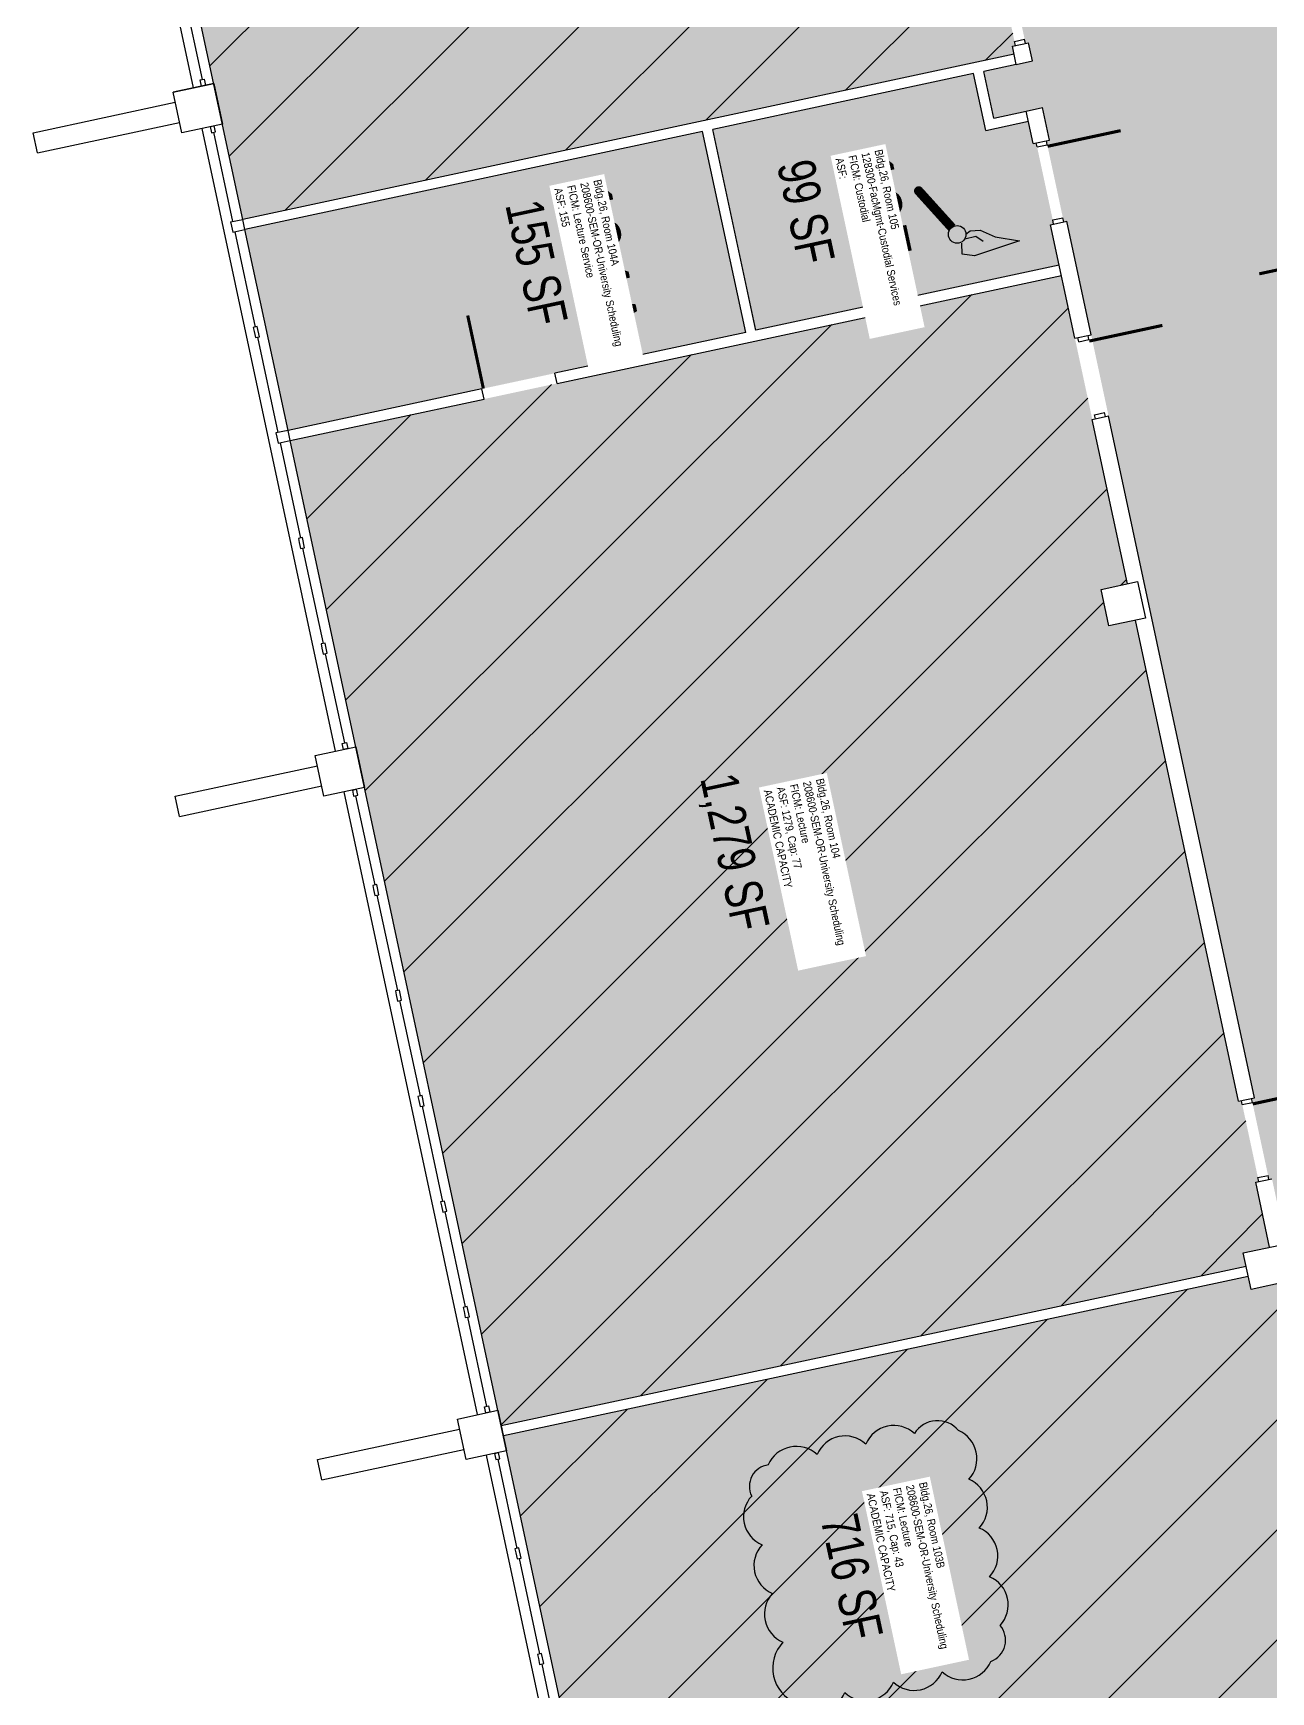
# Model space of a CAD drawing. Header units: inches. Extents: x 69208594 to 69211314, y 27667926 to 27670265.
# Drawn here: x 69208663 to 69209259, y 27668906 to 27669705 of the extents above; entities that cross this region are included whole.
import ezdxf
from ezdxf.enums import TextEntityAlignment as Align

# ---------------------------------------------------------------- set-up
doc = ezdxf.new("R2010")
doc.units = ezdxf.units.IN
doc.header["$LTSCALE"] = 10
doc.header["$MEASUREMENT"] = 0
doc.layers.get('0').update_dxf_attribs({"linetype": 'CONTINUOUS'})
for name, color, linetype in [('A-DOOR', 2, 'CONTINUOUS'), ('A-GLAZ', 1, 'CONTINUOUS'), ('A-IDEN-ICON', 4, 'CONTINUOUS'), ('A-IDEN-RNUM', 7, 'CONTINUOUS'), ('A-IDEN-SNUM', 4, 'CONTINUOUS'), ('A-IDEN-VNUM', 4, 'CONTINUOUS'), ('A-WALL', 5, 'CONTINUOUS'), ('AREA-TEXT', 3, 'CONTINUOUS'), ('Rooms-Category-Color', 7, 'CONTINUOUS'), ('Rooms-Division-Color', 7, 'CONTINUOUS'), ('Rooms-Information', 7, 'CONTINUOUS')]:
    doc.layers.add(name, color=color, linetype=linetype)
doc.layers.add('A-REV', color=1, linetype='CONTINUOUS', true_color=0xff0000)
doc.layers.add('Rooms-Capacity', color=4, linetype='CONTINUOUS', plot=False)
doc.styles.add('CP_AREA', font='arial.ttf', dxfattribs={"height": 15})
doc.styles.add('CP_ROOMSNUMBER', font='arial.ttf', dxfattribs={"height": 1})
doc.styles.add('CP_ROOMVNUMBER', font='arial.ttf', dxfattribs={"width": 0.85, "height": 0.075})
pattern_1 = [(45, (0, 0), (-26.516504294, 26.516504294), [])]

# ---------------------------------------------------------------- blocks, each defined once
blk = doc.blocks.new('CPCUST')
at = {"color": 0, "linetype": 'ByBlock'}
for p, q in [((0.0171, -0.0639), (0.02, -0.0466)), ((0.0262, -0.0408), (0.0446, -0.0406)), ((0.0297, -0.0341), (0.0376, -0.0302)), ((0.0376, -0.0302), (0.0533, -0.0324)), ((0.0446, -0.0406), (0.0543, -0.0505)), ((0.0533, -0.0324), (0.0745, -0.0479)), ((0.0745, -0.0479), (0.1117, -0.0625)), ((0.0358, -0.0705), (0.0171, -0.0639)), ((0.1117, -0.0625), (0.0358, -0.0705))]:
    blk.add_line(p, q, dxfattribs=at)
at = {"color": 0, "linetype": 'ByBlock', "const_width": 0.0075}
blk.add_lwpolyline([(-0.0332, 0.0481, 1), (-0.0268, 0.0519, 1)], format="xyb", close=True, dxfattribs=at)
at = {"color": 0, "linetype": 'ByBlock', "const_width": 0.015}
blk.add_lwpolyline([(-0.03, 0.05), (0.01, -0.0193)], dxfattribs=at)
at = {"color": 0, "linetype": 'ByBlock'}
blk.add_circle((0.0158, -0.0313), 0.0141, dxfattribs=at)

msp = doc.modelspace()

# ---------------------------------------------------------------- hatches: boundary and pattern name
at = {"layer": 'Rooms-Capacity'}
h = msp.add_hatch(dxfattribs=at)
h.set_pattern_fill('ANSI31', color=256, scale=300, style=0)
h.set_pattern_definition(pattern_1)
h.paths.add_polyline_path([(69209123.34, 27669741.67), (69209112.58, 27669739.37), (69209108.81, 27669756.97), (69209119.57, 27669759.27), (69209089.63, 27669899.1), (69209091.58, 27669899.52), (69209091.16, 27669901.47), (69209083.62, 27669936.68), (69209083.21, 27669938.63), (69209081.25, 27669938.21), (69209054.03, 27670065.33), (69208684.41, 27669986.18), (69208749.74, 27669681.09), (69208753.93, 27669661.54), (69208763.77, 27669615.58), (69208919.25, 27669648.87), (69209135.35, 27669695.15), (69209134.51, 27669699.06), (69209135.98, 27669699.38), (69209135.56, 27669701.33), (69209128.02, 27669736.53), (69209127.6, 27669738.49), (69209124.18, 27669737.76)])
h = msp.add_hatch(dxfattribs=at)
h.set_pattern_fill('ANSI31', color=256, scale=300, style=0)
h.set_pattern_definition(pattern_1)
h.paths.add_polyline_path([(69209173.04, 27669519.14), (69209190, 27669439.94), (69209177.29, 27669437.22), (69209181.06, 27669419.62), (69209193.77, 27669422.34), (69209202.15, 27669383.22), (69209203.82, 27669375.4), (69209204.87, 27669370.51), (69209205.5, 27669367.58), (69209215.55, 27669320.64), (69209215.97, 27669318.69), (69209217.01, 27669313.8), (69209218.9, 27669305), (69209227.28, 27669265.88), (69209241.72, 27669198.41), (69209242.77, 27669193.53), (69209243.4, 27669190.59), (69209244.87, 27669190.91), (69209245.28, 27669188.95), (69209245.49, 27669187.97), (69209245.91, 27669186.02), (69209252.82, 27669153.75), (69209253.24, 27669151.79), (69209251.78, 27669151.48), (69209252.4, 27669148.55), (69209258.48, 27669120.19), (69209245.76, 27669117.47), (69209247.13, 27669111.11), (69208888.26, 27669034.26), (69208822.4, 27669341.79), (69208818.22, 27669361.34), (69208786.6, 27669508.99), (69208879.98, 27669528.99), (69208915.18, 27669536.53), (69209158.17, 27669588.57), (69209164.66, 27669558.26), (69209166.76, 27669548.48), (69209167.8, 27669543.59)])
h = msp.add_hatch(dxfattribs=at)
h.set_pattern_fill('ANSI31', color=256, scale=300, style=0)
h.set_pattern_definition(pattern_1)
h.paths.add_polyline_path([(69208889.31, 27669029.37), (69208946.16, 27668763.89), (69209317.74, 27668843.46), (69209262.25, 27669102.59), (69209249.53, 27669099.86), (69209248.17, 27669106.22)])
at = {"layer": 'Rooms-Category-Color', "true_color": 0xffff64}
for points in [[(69209123.34, 27669741.67), (69209112.58, 27669739.37), (69209108.81, 27669756.97), (69209119.57, 27669759.27), (69209089.63, 27669899.1), (69209091.58, 27669899.52), (69209091.16, 27669901.47), (69209083.62, 27669936.68), (69209083.21, 27669938.63), (69209081.25, 27669938.21), (69209054.03, 27670065.33), (69208684.41, 27669986.18), (69208749.74, 27669681.09), (69208753.93, 27669661.54), (69208763.77, 27669615.58), (69208919.25, 27669648.87), (69209135.35, 27669695.15), (69209134.51, 27669699.06), (69209135.98, 27669699.38), (69209135.56, 27669701.33), (69209128.02, 27669736.53), (69209127.6, 27669738.49), (69209124.18, 27669737.76)], [(69208878.93, 27669533.88), (69208785.55, 27669513.88), (69208764.82, 27669610.69), (69208920.29, 27669643.98), (69208985.32, 27669657.91), (69209006.05, 27669561.1), (69208914.13, 27669541.42)], [(69209173.04, 27669519.14), (69209190, 27669439.94), (69209177.29, 27669437.22), (69209181.06, 27669419.62), (69209193.77, 27669422.34), (69209202.15, 27669383.22), (69209203.82, 27669375.4), (69209204.87, 27669370.51), (69209205.5, 27669367.58), (69209215.55, 27669320.64), (69209215.97, 27669318.69), (69209217.01, 27669313.8), (69209218.9, 27669305), (69209227.28, 27669265.88), (69209241.72, 27669198.41), (69209242.77, 27669193.53), (69209243.4, 27669190.59), (69209244.87, 27669190.91), (69209245.28, 27669188.95), (69209245.49, 27669187.97), (69209245.91, 27669186.02), (69209252.82, 27669153.75), (69209253.24, 27669151.79), (69209251.78, 27669151.48), (69209252.4, 27669148.55), (69209258.48, 27669120.19), (69209245.76, 27669117.47), (69209247.13, 27669111.11), (69208888.26, 27669034.26), (69208822.4, 27669341.79), (69208818.22, 27669361.34), (69208786.6, 27669508.99), (69208879.98, 27669528.99), (69208915.18, 27669536.53), (69209158.17, 27669588.57), (69209164.66, 27669558.26), (69209166.76, 27669548.48), (69209167.8, 27669543.59)], [(69208889.31, 27669029.37), (69208946.16, 27668763.89), (69209317.74, 27668843.46), (69209262.25, 27669102.59), (69209249.53, 27669099.86), (69209248.17, 27669106.22)]]:
    msp.add_hatch(color=51, dxfattribs=at).paths.add_polyline_path(points)
at = {"layer": 'Rooms-Category-Color', "true_color": 0xadadad}
for points in [[(69210333.76, 27668435.17), (69210340.46, 27668403.88), (69210310.64, 27668397.49), (69210303.94, 27668428.78), (69210255.54, 27668418.42), (69210255.85, 27668416.95), (69210253.89, 27668416.53), (69210218.69, 27668408.99), (69210216.74, 27668408.57), (69210216.42, 27668410.04), (69210130.37, 27668391.61), (69210130.69, 27668390.15), (69210128.73, 27668389.73), (69210070.06, 27668377.16), (69210068.11, 27668376.75), (69210067.79, 27668378.21), (69209860.49, 27668333.82), (69209821.38, 27668325.44), (69209672.75, 27668293.61), (69209673.06, 27668292.15), (69209671.11, 27668291.73), (69209635.91, 27668284.19), (69209633.95, 27668283.77), (69209633.64, 27668285.24), (69209571.06, 27668271.83), (69209589.9, 27668183.83), (69209592, 27668174.05), (69209730.85, 27668203.79), (69209749.84, 27668191.49), (69209772.88, 27668083.93), (69209760.58, 27668064.94), (69209564.04, 27668022.85), (69209505.37, 27668010.28), (69209416.39, 27667991.23), (69209413.94, 27667990.7), (69209413.52, 27667992.66), (69209407.08, 27668022.73), (69209406.67, 27668024.68), (69209391.59, 27668095.08), (69209391.17, 27668097.04), (69209384.63, 27668127.6), (69209384.21, 27668129.55), (69209386.65, 27668130.08), (69209474.66, 27668148.92), (69209472.56, 27668158.7), (69209458.64, 27668223.73), (69209450.26, 27668262.84), (69209438.53, 27668317.6), (69209436.13, 27668328.84), (69209434.66, 27668328.53), (69209434.24, 27668330.49), (69209426.7, 27668365.69), (69209426.28, 27668367.64), (69209427.75, 27668367.96), (69209424.19, 27668384.58), (69209417.7, 27668414.89), (69209415.81, 27668423.69), (69209407.65, 27668461.83), (69209407.44, 27668462.81), (69209397.6, 27668508.76), (69209396.13, 27668508.45), (69209395.71, 27668510.41), (69209388.17, 27668545.61), (69209387.75, 27668547.56), (69209389.22, 27668547.88), (69209374.14, 27668618.28), (69209372.68, 27668617.97), (69209372.26, 27668619.92), (69209364.72, 27668655.12), (69209364.3, 27668657.08), (69209365.77, 27668657.39), (69209362.21, 27668674.02), (69209345.45, 27668752.24), (69209300.64, 27668961.5), (69209292.27, 27669000.61), (69209284.94, 27669034.84), (69209283.47, 27669034.52), (69209283.05, 27669036.48), (69209275.51, 27669071.68), (69209275.09, 27669073.64), (69209276.56, 27669073.95), (69209260.23, 27669150.22), (69209259.6, 27669153.15), (69209258.13, 27669152.84), (69209257.71, 27669154.8), (69209250.8, 27669187.06), (69209250.38, 27669189.02), (69209250.17, 27669190), (69209249.76, 27669191.95), (69209251.22, 27669192.27), (69209235.1, 27669267.56), (69209226.72, 27669306.67), (69209223.37, 27669322.32), (69209213.32, 27669369.25), (69209209.97, 27669384.9), (69209201.59, 27669424.01), (69209180.86, 27669520.82), (69209172.49, 27669559.93), (69209160.76, 27669614.69), (69209159.29, 27669614.38), (69209158.87, 27669616.33), (69209153.22, 27669642.73), (69209152.8, 27669644.69), (69209151.34, 27669651.53), (69209150.92, 27669653.49), (69209152.38, 27669653.8), (69209149.03, 27669669.45), (69209141.21, 27669667.77), (69209125.56, 27669664.42), (69209120.75, 27669686.91), (69209136.39, 27669690.26), (69209144.22, 27669691.94), (69209142.33, 27669700.74), (69209140.87, 27669700.42), (69209140.45, 27669702.38), (69209132.91, 27669737.58), (69209132.49, 27669739.54), (69209133.96, 27669739.85), (69209124.32, 27669784.83), (69209122.65, 27669792.65), (69209111.76, 27669843.5), (69209110.08, 27669851.32), (69209099.4, 27669901.19), (69209096.96, 27669900.67), (69209096.54, 27669902.63), (69209089, 27669937.83), (69209088.58, 27669939.78), (69209091.03, 27669940.31), (69209075.32, 27670013.64), (69209077.28, 27670014.06), (69209096.83, 27670018.25), (69209098.79, 27670018.67), (69209169.19, 27670033.75), (69209171.15, 27670034.17), (69209190.71, 27670038.35), (69209192.66, 27670038.77), (69209207.74, 27669968.37), (69209227.42, 27669876.45), (69209229.1, 27669868.63), (69209230.35, 27669862.76), (69209238.73, 27669823.65), (69209239.99, 27669817.78), (69209241.66, 27669809.96), (69209422.07, 27669848.6), (69209440.47, 27669836.68), (69209445.19, 27669814.68), (69209451.05, 27669787.3), (69209455.76, 27669765.3), (69209443.85, 27669746.9), (69209263.44, 27669708.27), (69209279.56, 27669632.97), (69209287.94, 27669593.86), (69209292.97, 27669570.39), (69209301.34, 27669531.28), (69209311.39, 27669484.34), (69209312.86, 27669484.66), (69209313.28, 27669482.7), (69209320.82, 27669447.5), (69209321.24, 27669445.54), (69209319.77, 27669445.23), (69209363.33, 27669241.84), (69209380.08, 27669163.61), (69209442.06, 27668874.18), (69209445.41, 27668858.53), (69209446.88, 27668858.85), (69209447.3, 27668856.89), (69209454.84, 27668821.69), (69209455.26, 27668819.73), (69209453.79, 27668819.42), (69209458.81, 27668795.95), (69209474.94, 27668720.66), (69209483.32, 27668681.55), (69209524.15, 27668490.87), (69209549.28, 27668373.53), (69209550.95, 27668365.71), (69209558.78, 27668367.38), (69209560.73, 27668367.8), (69209560.42, 27668369.27), (69209662.11, 27668391.05), (69209697.31, 27668398.58), (69209699.27, 27668399), (69209699.58, 27668397.54), (69209707.41, 27668399.21), (69209715.23, 27668400.89), (69209738.7, 27668405.91), (69209809.1, 27668420.99), (69209808.79, 27668422.46), (69209810.74, 27668422.87), (69209845.94, 27668430.41), (69209847.9, 27668430.83), (69209848.21, 27668429.37), (69209851.15, 27668429.99), (69209856.04, 27668431.04), (69209895.15, 27668439.42), (69209894.83, 27668440.88), (69209896.79, 27668441.3), (69209931.99, 27668448.84), (69209933.95, 27668449.26), (69209934.26, 27668447.79), (69209957.73, 27668452.82), (69209996.84, 27668461.19), (69209999.78, 27668461.82), (69210004.67, 27668462.87), (69210043.78, 27668471.25), (69210043.46, 27668472.71), (69210045.42, 27668473.13), (69210080.62, 27668480.67), (69210082.58, 27668481.09), (69210082.89, 27668479.62), (69210168.94, 27668498.05), (69210160.56, 27668537.16), (69210164.48, 27668538), (69210164.16, 27668539.47), (69210166.12, 27668539.89), (69210224.79, 27668552.45), (69210226.74, 27668552.87), (69210227.06, 27668551.4), (69210230.97, 27668552.24), (69210239.34, 27668513.13), (69210262.81, 27668518.15), (69210278.46, 27668521.5), (69210278.14, 27668522.97), (69210280.1, 27668523.39), (69210315.3, 27668530.93), (69210317.26, 27668531.35), (69210317.57, 27668529.88), (69210327.35, 27668531.97), (69210332.24, 27668533.02), (69210364.51, 27668539.93), (69210403.62, 27668548.31), (69210449.58, 27668558.15), (69210454.47, 27668559.2), (69210458.38, 27668560.03), (69210497.49, 27668568.41), (69210574.25, 27668584.85), (69210579.14, 27668585.89), (69210669.59, 27668605.26), (69210661.21, 27668644.38), (69210665.12, 27668645.22), (69210664.81, 27668646.68), (69210666.77, 27668647.1), (69210725.44, 27668659.67), (69210727.39, 27668660.08), (69210727.71, 27668658.62), (69210731.62, 27668659.45), (69210738.32, 27668628.16), (69210738.63, 27668626.7), (69210739.68, 27668621.81), (69210739.99, 27668620.34), (69210755.64, 27668623.69), (69210755.32, 27668625.16), (69210757.28, 27668625.58), (69210776.84, 27668629.77), (69210778.79, 27668630.18), (69210792.48, 27668633.12), (69210794.44, 27668633.54), (69210794.75, 27668632.07), (69210841.69, 27668642.12), (69210865.15, 27668647.15), (69210864.84, 27668648.61), (69210866.8, 27668649.03), (69210878.53, 27668651.54), (69210880.49, 27668651.96), (69210902, 27668656.57), (69210903.95, 27668656.99), (69210904.27, 27668655.52), (69210935.56, 27668662.22), (69211001.07, 27668676.25), (69211000.76, 27668677.72), (69211002.71, 27668678.14), (69211037.92, 27668685.68), (69211039.87, 27668686.1), (69211040.19, 27668684.63), (69211048.01, 27668686.3), (69211048.22, 27668685.33), (69211185.11, 27668714.64), (69211184.91, 27668715.62), (69211196.64, 27668718.13), (69211199.15, 27668706.4), (69211209.2, 27668659.46), (69211218.42, 27668616.44), (69211206.68, 27668613.93), (69211196.9, 27668611.83), (69211199.21, 27668601.08), (69211207.58, 27668561.96), (69211211.98, 27668541.43), (69211208.07, 27668540.59), (69211208.59, 27668538.15), (69211206.64, 27668537.73), (69211177.3, 27668531.45), (69211175.35, 27668531.03), (69211171.44, 27668530.19), (69211140.15, 27668523.49), (69211138.19, 27668523.07), (69211136.23, 27668522.65), (69211101.03, 27668515.11), (69211099.08, 27668514.69), (69211098.55, 27668517.14), (69211094.64, 27668516.3), (69211077.68, 27668595.5), (69211067.9, 27668593.41), (69211068.11, 27668592.43), (69210756.18, 27668525.63), (69210756.5, 27668524.17), (69210754.54, 27668523.75), (69210695.87, 27668511.18), (69210693.92, 27668510.76), (69210693.6, 27668512.23)], [(69209121.72, 27669658.49), (69209142.26, 27669662.88), (69209144.14, 27669654.08), (69209144.56, 27669652.13), (69209146.03, 27669652.44), (69209146.45, 27669650.49), (69209153.98, 27669615.28), (69209154.4, 27669613.33), (69209152.94, 27669613.01), (69209157.12, 27669593.46), (69209010.45, 27669562.05), (69208997.77, 27669622.74), (69208990.21, 27669658.96), (69209115.86, 27669685.86)]]:
    msp.add_hatch(color=253, dxfattribs=at).paths.add_polyline_path(points)
at = {"layer": 'Rooms-Division-Color', "true_color": 0x003fff}
for points in [[(69209123.34, 27669741.67), (69209112.58, 27669739.37), (69209108.81, 27669756.97), (69209119.57, 27669759.27), (69209089.63, 27669899.1), (69209091.58, 27669899.52), (69209091.16, 27669901.47), (69209083.62, 27669936.68), (69209083.21, 27669938.63), (69209081.25, 27669938.21), (69209054.03, 27670065.33), (69208684.41, 27669986.18), (69208749.74, 27669681.09), (69208753.93, 27669661.54), (69208763.77, 27669615.58), (69208919.25, 27669648.87), (69209135.35, 27669695.15), (69209134.51, 27669699.06), (69209135.98, 27669699.38), (69209135.56, 27669701.33), (69209128.02, 27669736.53), (69209127.6, 27669738.49), (69209124.18, 27669737.76)], [(69208878.93, 27669533.88), (69208785.55, 27669513.88), (69208764.82, 27669610.69), (69208920.29, 27669643.98), (69208985.32, 27669657.91), (69209006.05, 27669561.1), (69208914.13, 27669541.42)], [(69209173.04, 27669519.14), (69209190, 27669439.94), (69209177.29, 27669437.22), (69209181.06, 27669419.62), (69209193.77, 27669422.34), (69209202.15, 27669383.22), (69209203.82, 27669375.4), (69209204.87, 27669370.51), (69209205.5, 27669367.58), (69209215.55, 27669320.64), (69209215.97, 27669318.69), (69209217.01, 27669313.8), (69209218.9, 27669305), (69209227.28, 27669265.88), (69209241.72, 27669198.41), (69209242.77, 27669193.53), (69209243.4, 27669190.59), (69209244.87, 27669190.91), (69209245.28, 27669188.95), (69209245.49, 27669187.97), (69209245.91, 27669186.02), (69209252.82, 27669153.75), (69209253.24, 27669151.79), (69209251.78, 27669151.48), (69209252.4, 27669148.55), (69209258.48, 27669120.19), (69209245.76, 27669117.47), (69209247.13, 27669111.11), (69208888.26, 27669034.26), (69208822.4, 27669341.79), (69208818.22, 27669361.34), (69208786.6, 27669508.99), (69208879.98, 27669528.99), (69208915.18, 27669536.53), (69209158.17, 27669588.57), (69209164.66, 27669558.26), (69209166.76, 27669548.48), (69209167.8, 27669543.59)], [(69208889.31, 27669029.37), (69208946.16, 27668763.89), (69209317.74, 27668843.46), (69209262.25, 27669102.59), (69209249.53, 27669099.86), (69209248.17, 27669106.22)]]:
    msp.add_hatch(color=160, dxfattribs=at).paths.add_polyline_path(points)
at = {"layer": 'Rooms-Division-Color', "true_color": 0xadadad}
for points in [[(69210333.76, 27668435.17), (69210340.46, 27668403.88), (69210310.64, 27668397.49), (69210303.94, 27668428.78), (69210255.54, 27668418.42), (69210255.85, 27668416.95), (69210253.89, 27668416.53), (69210218.69, 27668408.99), (69210216.74, 27668408.57), (69210216.42, 27668410.04), (69210130.37, 27668391.61), (69210130.69, 27668390.15), (69210128.73, 27668389.73), (69210070.06, 27668377.16), (69210068.11, 27668376.75), (69210067.79, 27668378.21), (69209860.49, 27668333.82), (69209821.38, 27668325.44), (69209672.75, 27668293.61), (69209673.06, 27668292.15), (69209671.11, 27668291.73), (69209635.91, 27668284.19), (69209633.95, 27668283.77), (69209633.64, 27668285.24), (69209571.06, 27668271.83), (69209589.9, 27668183.83), (69209592, 27668174.05), (69209730.85, 27668203.79), (69209749.84, 27668191.49), (69209772.88, 27668083.93), (69209760.58, 27668064.94), (69209564.04, 27668022.85), (69209505.37, 27668010.28), (69209416.39, 27667991.23), (69209413.94, 27667990.7), (69209413.52, 27667992.66), (69209407.08, 27668022.73), (69209406.67, 27668024.68), (69209391.59, 27668095.08), (69209391.17, 27668097.04), (69209384.63, 27668127.6), (69209384.21, 27668129.55), (69209386.65, 27668130.08), (69209474.66, 27668148.92), (69209472.56, 27668158.7), (69209458.64, 27668223.73), (69209450.26, 27668262.84), (69209438.53, 27668317.6), (69209436.13, 27668328.84), (69209434.66, 27668328.53), (69209434.24, 27668330.49), (69209426.7, 27668365.69), (69209426.28, 27668367.64), (69209427.75, 27668367.96), (69209424.19, 27668384.58), (69209417.7, 27668414.89), (69209415.81, 27668423.69), (69209407.65, 27668461.83), (69209407.44, 27668462.81), (69209397.6, 27668508.76), (69209396.13, 27668508.45), (69209395.71, 27668510.41), (69209388.17, 27668545.61), (69209387.75, 27668547.56), (69209389.22, 27668547.88), (69209374.14, 27668618.28), (69209372.68, 27668617.97), (69209372.26, 27668619.92), (69209364.72, 27668655.12), (69209364.3, 27668657.08), (69209365.77, 27668657.39), (69209362.21, 27668674.02), (69209345.45, 27668752.24), (69209300.64, 27668961.5), (69209292.27, 27669000.61), (69209284.94, 27669034.84), (69209283.47, 27669034.52), (69209283.05, 27669036.48), (69209275.51, 27669071.68), (69209275.09, 27669073.64), (69209276.56, 27669073.95), (69209260.23, 27669150.22), (69209259.6, 27669153.15), (69209258.13, 27669152.84), (69209257.71, 27669154.8), (69209250.8, 27669187.06), (69209250.38, 27669189.02), (69209250.17, 27669190), (69209249.76, 27669191.95), (69209251.22, 27669192.27), (69209235.1, 27669267.56), (69209226.72, 27669306.67), (69209223.37, 27669322.32), (69209213.32, 27669369.25), (69209209.97, 27669384.9), (69209201.59, 27669424.01), (69209180.86, 27669520.82), (69209172.49, 27669559.93), (69209160.76, 27669614.69), (69209159.29, 27669614.38), (69209158.87, 27669616.33), (69209153.22, 27669642.73), (69209152.8, 27669644.69), (69209151.34, 27669651.53), (69209150.92, 27669653.49), (69209152.38, 27669653.8), (69209149.03, 27669669.45), (69209141.21, 27669667.77), (69209125.56, 27669664.42), (69209120.75, 27669686.91), (69209136.39, 27669690.26), (69209144.22, 27669691.94), (69209142.33, 27669700.74), (69209140.87, 27669700.42), (69209140.45, 27669702.38), (69209132.91, 27669737.58), (69209132.49, 27669739.54), (69209133.96, 27669739.85), (69209124.32, 27669784.83), (69209122.65, 27669792.65), (69209111.76, 27669843.5), (69209110.08, 27669851.32), (69209099.4, 27669901.19), (69209096.96, 27669900.67), (69209096.54, 27669902.63), (69209089, 27669937.83), (69209088.58, 27669939.78), (69209091.03, 27669940.31), (69209075.32, 27670013.64), (69209077.28, 27670014.06), (69209096.83, 27670018.25), (69209098.79, 27670018.67), (69209169.19, 27670033.75), (69209171.15, 27670034.17), (69209190.71, 27670038.35), (69209192.66, 27670038.77), (69209207.74, 27669968.37), (69209227.42, 27669876.45), (69209229.1, 27669868.63), (69209230.35, 27669862.76), (69209238.73, 27669823.65), (69209239.99, 27669817.78), (69209241.66, 27669809.96), (69209422.07, 27669848.6), (69209440.47, 27669836.68), (69209445.19, 27669814.68), (69209451.05, 27669787.3), (69209455.76, 27669765.3), (69209443.85, 27669746.9), (69209263.44, 27669708.27), (69209279.56, 27669632.97), (69209287.94, 27669593.86), (69209292.97, 27669570.39), (69209301.34, 27669531.28), (69209311.39, 27669484.34), (69209312.86, 27669484.66), (69209313.28, 27669482.7), (69209320.82, 27669447.5), (69209321.24, 27669445.54), (69209319.77, 27669445.23), (69209363.33, 27669241.84), (69209380.08, 27669163.61), (69209442.06, 27668874.18), (69209445.41, 27668858.53), (69209446.88, 27668858.85), (69209447.3, 27668856.89), (69209454.84, 27668821.69), (69209455.26, 27668819.73), (69209453.79, 27668819.42), (69209458.81, 27668795.95), (69209474.94, 27668720.66), (69209483.32, 27668681.55), (69209524.15, 27668490.87), (69209549.28, 27668373.53), (69209550.95, 27668365.71), (69209558.78, 27668367.38), (69209560.73, 27668367.8), (69209560.42, 27668369.27), (69209662.11, 27668391.05), (69209697.31, 27668398.58), (69209699.27, 27668399), (69209699.58, 27668397.54), (69209707.41, 27668399.21), (69209715.23, 27668400.89), (69209738.7, 27668405.91), (69209809.1, 27668420.99), (69209808.79, 27668422.46), (69209810.74, 27668422.87), (69209845.94, 27668430.41), (69209847.9, 27668430.83), (69209848.21, 27668429.37), (69209851.15, 27668429.99), (69209856.04, 27668431.04), (69209895.15, 27668439.42), (69209894.83, 27668440.88), (69209896.79, 27668441.3), (69209931.99, 27668448.84), (69209933.95, 27668449.26), (69209934.26, 27668447.79), (69209957.73, 27668452.82), (69209996.84, 27668461.19), (69209999.78, 27668461.82), (69210004.67, 27668462.87), (69210043.78, 27668471.25), (69210043.46, 27668472.71), (69210045.42, 27668473.13), (69210080.62, 27668480.67), (69210082.58, 27668481.09), (69210082.89, 27668479.62), (69210168.94, 27668498.05), (69210160.56, 27668537.16), (69210164.48, 27668538), (69210164.16, 27668539.47), (69210166.12, 27668539.89), (69210224.79, 27668552.45), (69210226.74, 27668552.87), (69210227.06, 27668551.4), (69210230.97, 27668552.24), (69210239.34, 27668513.13), (69210262.81, 27668518.15), (69210278.46, 27668521.5), (69210278.14, 27668522.97), (69210280.1, 27668523.39), (69210315.3, 27668530.93), (69210317.26, 27668531.35), (69210317.57, 27668529.88), (69210327.35, 27668531.97), (69210332.24, 27668533.02), (69210364.51, 27668539.93), (69210403.62, 27668548.31), (69210449.58, 27668558.15), (69210454.47, 27668559.2), (69210458.38, 27668560.03), (69210497.49, 27668568.41), (69210574.25, 27668584.85), (69210579.14, 27668585.89), (69210669.59, 27668605.26), (69210661.21, 27668644.38), (69210665.12, 27668645.22), (69210664.81, 27668646.68), (69210666.77, 27668647.1), (69210725.44, 27668659.67), (69210727.39, 27668660.08), (69210727.71, 27668658.62), (69210731.62, 27668659.45), (69210738.32, 27668628.16), (69210738.63, 27668626.7), (69210739.68, 27668621.81), (69210739.99, 27668620.34), (69210755.64, 27668623.69), (69210755.32, 27668625.16), (69210757.28, 27668625.58), (69210776.84, 27668629.77), (69210778.79, 27668630.18), (69210792.48, 27668633.12), (69210794.44, 27668633.54), (69210794.75, 27668632.07), (69210841.69, 27668642.12), (69210865.15, 27668647.15), (69210864.84, 27668648.61), (69210866.8, 27668649.03), (69210878.53, 27668651.54), (69210880.49, 27668651.96), (69210902, 27668656.57), (69210903.95, 27668656.99), (69210904.27, 27668655.52), (69210935.56, 27668662.22), (69211001.07, 27668676.25), (69211000.76, 27668677.72), (69211002.71, 27668678.14), (69211037.92, 27668685.68), (69211039.87, 27668686.1), (69211040.19, 27668684.63), (69211048.01, 27668686.3), (69211048.22, 27668685.33), (69211185.11, 27668714.64), (69211184.91, 27668715.62), (69211196.64, 27668718.13), (69211199.15, 27668706.4), (69211209.2, 27668659.46), (69211218.42, 27668616.44), (69211206.68, 27668613.93), (69211196.9, 27668611.83), (69211199.21, 27668601.08), (69211207.58, 27668561.96), (69211211.98, 27668541.43), (69211208.07, 27668540.59), (69211208.59, 27668538.15), (69211206.64, 27668537.73), (69211177.3, 27668531.45), (69211175.35, 27668531.03), (69211171.44, 27668530.19), (69211140.15, 27668523.49), (69211138.19, 27668523.07), (69211136.23, 27668522.65), (69211101.03, 27668515.11), (69211099.08, 27668514.69), (69211098.55, 27668517.14), (69211094.64, 27668516.3), (69211077.68, 27668595.5), (69211067.9, 27668593.41), (69211068.11, 27668592.43), (69210756.18, 27668525.63), (69210756.5, 27668524.17), (69210754.54, 27668523.75), (69210695.87, 27668511.18), (69210693.92, 27668510.76), (69210693.6, 27668512.23)], [(69209121.72, 27669658.49), (69209142.26, 27669662.88), (69209144.14, 27669654.08), (69209144.56, 27669652.13), (69209146.03, 27669652.44), (69209146.45, 27669650.49), (69209153.98, 27669615.28), (69209154.4, 27669613.33), (69209152.94, 27669613.01), (69209157.12, 27669593.46), (69209010.45, 27669562.05), (69208997.77, 27669622.74), (69208990.21, 27669658.96), (69209115.86, 27669685.86)]]:
    msp.add_hatch(color=253, dxfattribs=at).paths.add_polyline_path(points)

# ---------------------------------------------------------------- linework, layer by layer
at = {"layer": 'A-DOOR'}
for points in [[(69209133.06, 27669736.85, 1.5, 1.5, 0), (69209168.27, 27669744.39, 0, 0, 0), (69209168.42, 27669743.65, 0, 0, -0.414214), (69209138.98, 27669702.07, 0, 0, -0.414214)], [(69209151.49, 27669650.8, 1.5, 1.5, 0), (69209186.69, 27669658.34, 0, 0, 0), (69209186.85, 27669657.6, 0, 0, -0.414214), (69209157.41, 27669616.02, 0, 0, -0.414214)], [(69209288.67, 27669596.87, 1.5, 1.5, 0), (69209253.47, 27669589.33, 0, 0, 0), (69209253.31, 27669590.06, 0, 0, -0.414214), (69209282.76, 27669631.65, 0, 0, -0.414214)], [(69208879.67, 27669534.04, 1.5, 1.5, 0), (69208872.13, 27669569.24, 0, 0, 0), (69208872.86, 27669569.4, 0, 0, -0.414214), (69208914.45, 27669539.95, 0, 0, -0.414214)], [(69209171.6, 27669556.93, 1.5, 1.5, 0), (69209206.8, 27669564.47, 0, 0, 0), (69209206.95, 27669563.73, 0, 0, -0.414214), (69209177.51, 27669522.15, 0, 0, -0.414214)], [(69209250.33, 27669189.26, 1.5, 1.5, 0), (69209285.53, 27669196.8, 0, 0, 0), (69209285.69, 27669196.07, 0, 0, -0.414214), (69209256.25, 27669154.48, 0, 0, -0.414214)]]:
    msp.add_lwpolyline(points, format="xyseb", dxfattribs=at)
at = {"layer": 'A-GLAZ'}
for p, q in [((69208739.96, 27669679), (69208674.63, 27669984.08)), ((69208763.77, 27669615.58), (69208684.41, 27669986.18)), ((69208734.8, 27669726.98), (69208744.22, 27669682.98)), ((69208808.44, 27669359.25), (69208744.15, 27669659.44)), ((69208749.67, 27669657.56), (69208758.88, 27669614.53)), ((69208759.93, 27669609.64), (69208769.77, 27669563.68)), ((69208785.55, 27669513.88), (69208764.82, 27669610.69)), ((69208770.82, 27669558.79), (69208780.66, 27669512.84)), ((69208781.71, 27669507.95), (69208791.55, 27669461.99)), ((69209001.86, 27668503.79), (69208786.6, 27669508.99)), ((69208792.6, 27669457.1), (69208802.44, 27669411.14)), ((69208803.49, 27669406.25), (69208812.7, 27669363.23)), ((69208876.91, 27669039.5), (69208812.63, 27669339.69)), ((69208818.14, 27669337.81), (69208827.36, 27669294.78)), ((69208828.4, 27669289.89), (69208838.25, 27669243.93)), ((69208839.29, 27669239.04), (69208849.14, 27669193.09)), ((69208850.18, 27669188.2), (69208860.02, 27669142.24)), ((69208861.07, 27669137.35), (69208870.91, 27669091.39)), ((69208871.96, 27669086.5), (69208881.17, 27669043.48)), ((69208945.39, 27668719.75), (69208881.1, 27669019.94)), ((69208886.62, 27669018.06), (69208895.83, 27668975.03)), ((69208896.88, 27668970.14), (69208906.72, 27668924.18)), ((69208907.77, 27668919.29), (69208917.61, 27668873.34))]:
    msp.add_line(p, q, dxfattribs=at)
at = {"layer": 'A-REV'}
msp.add_lwpolyline([(69209030.3, 27668900.48, 0.520567), (69209053.76, 27668905.51, 0.520567), (69209077.23, 27668910.53, 0.520567), (69209100.7, 27668915.56, 0.520567), (69209124.17, 27668920.59, 0.520567), (69209128.61, 27668937.92, 0.520567), (69209123.58, 27668961.39, 0.520567), (69209118.56, 27668984.86, 0.520567), (69209113.53, 27669008.33, 0.520567), (69209108.51, 27669031.8, 0.520567), (69209087.36, 27669030.35, 0.520567), (69209063.89, 27669025.32, 0.520567), (69209040.42, 27669020.3, 0.520567), (69209016.95, 27669015.27, 0.520567), (69209008.93, 27669000.25, 0.520567), (69209013.96, 27668976.78, 0.520567), (69209018.98, 27668953.31, 0.520567), (69209024.01, 27668929.85, 0.520567)], format="xyb", close=True, dxfattribs=at)
at = {"layer": 'A-WALL'}
for p, q in [((69209135.35, 27669695.15), (69208763.77, 27669615.58)), ((69209134.51, 27669699.06), (69209142.33, 27669700.74)), ((69209136.39, 27669690.26), (69209134.51, 27669699.06)), ((69209135.56, 27669701.33), (69209140.45, 27669702.38)), ((69209135.98, 27669699.38), (69209135.56, 27669701.33)), ((69209140.87, 27669700.42), (69209140.45, 27669702.38)), ((69209144.22, 27669691.94), (69209142.33, 27669700.74)), ((69209136.39, 27669690.26), (69209120.75, 27669686.91)), ((69209136.39, 27669690.26), (69209144.22, 27669691.94)), ((69208730.19, 27669676.9), (69208749.74, 27669681.09)), ((69208749.74, 27669681.09), (69208730.19, 27669676.9)), ((69208743.25, 27669682.77), (69208745.2, 27669683.19)), ((69208743.87, 27669679.84), (69208743.25, 27669682.77)), ((69208745.83, 27669680.26), (69208743.87, 27669679.84)), ((69208745.2, 27669683.19), (69208745.83, 27669680.26)), ((69208749.74, 27669681.09), (69208753.93, 27669661.54)), ((69209115.86, 27669685.86), (69208990.21, 27669658.96)), ((69209121.72, 27669658.49), (69209115.86, 27669685.86)), ((69209125.56, 27669664.42), (69209120.75, 27669686.91)), ((69208662.78, 27669657.36), (69208731.23, 27669672.02)), ((69208734.37, 27669657.35), (69208730.19, 27669676.9)), ((69209125.56, 27669664.42), (69209141.21, 27669667.77)), ((69209141.21, 27669667.77), (69209149.03, 27669669.45)), ((69209144.56, 27669652.13), (69209141.21, 27669667.77)), ((69209152.38, 27669653.8), (69209149.03, 27669669.45)), ((69208664.88, 27669647.58), (69208662.78, 27669657.36)), ((69208664.88, 27669647.58), (69208733.33, 27669662.24)), ((69208753.93, 27669661.54), (69208734.37, 27669657.35)), ((69208753.93, 27669661.54), (69208734.37, 27669657.35)), ((69208748.06, 27669660.28), (69208750.02, 27669660.7)), ((69208748.06, 27669660.28), (69208748.69, 27669657.35)), ((69208748.69, 27669657.35), (69208750.65, 27669657.76)), ((69208750.65, 27669657.76), (69208750.02, 27669660.7)), ((69208985.32, 27669657.91), (69208764.82, 27669610.69)), ((69209006.05, 27669561.1), (69208985.32, 27669657.91)), ((69209010.94, 27669562.15), (69208990.21, 27669658.96)), ((69209121.72, 27669658.49), (69209142.26, 27669662.88)), ((69209144.56, 27669652.13), (69209152.38, 27669653.8)), ((69209146.45, 27669650.49), (69209146.03, 27669652.44)), ((69209146.45, 27669650.49), (69209151.34, 27669651.53)), ((69209151.34, 27669651.53), (69209150.92, 27669653.49)), ((69208757.9, 27669614.32), (69208763.77, 27669615.58)), ((69208764.82, 27669610.69), (69208763.77, 27669615.58)), ((69209153.98, 27669615.28), (69209158.87, 27669616.33)), ((69209154.4, 27669613.33), (69209153.98, 27669615.28)), ((69209159.29, 27669614.38), (69209158.87, 27669616.33)), ((69208757.9, 27669614.32), (69208758.32, 27669612.37)), ((69208758.32, 27669612.37), (69208758.95, 27669609.43)), ((69208758.95, 27669609.43), (69208764.82, 27669610.69)), ((69209152.94, 27669613.01), (69209160.76, 27669614.69)), ((69209164.66, 27669558.26), (69209152.94, 27669613.01)), ((69209172.49, 27669559.93), (69209160.76, 27669614.69)), ((69209157.12, 27669593.46), (69209010.94, 27669562.15)), ((69208915.18, 27669536.53), (69209158.17, 27669588.57)), ((69208770.75, 27669563.89), (69208768.79, 27669563.47)), ((69208768.79, 27669563.47), (69208769.21, 27669561.52)), ((69208769.21, 27669561.52), (69208769.84, 27669558.59)), ((69208771.8, 27669559), (69208770.75, 27669563.89)), ((69209006.05, 27669561.1), (69208914.13, 27669541.42)), ((69209164.66, 27669558.26), (69209172.49, 27669559.93)), ((69209164.66, 27669558.26), (69209172.49, 27669559.93)), ((69209171.44, 27669557.66), (69209171.02, 27669559.62)), ((69208769.84, 27669558.59), (69208771.8, 27669559)), ((69209166.55, 27669556.61), (69209166.13, 27669558.57)), ((69209166.55, 27669556.61), (69209171.44, 27669557.66)), ((69208915.18, 27669536.53), (69208914.13, 27669541.42)), ((69208878.93, 27669533.88), (69208785.55, 27669513.88)), ((69208786.6, 27669508.99), (69208879.98, 27669528.99)), ((69208879.98, 27669528.99), (69208878.93, 27669533.88)), ((69209173.04, 27669519.14), (69209180.86, 27669520.82)), ((69209173.04, 27669519.14), (69209180.86, 27669520.82)), ((69209174.09, 27669521.41), (69209178.98, 27669522.46)), ((69209174.51, 27669519.46), (69209174.09, 27669521.41)), ((69209179.4, 27669520.5), (69209178.98, 27669522.46)), ((69209251.22, 27669192.27), (69209180.86, 27669520.82)), ((69208785.55, 27669513.88), (69208779.68, 27669512.63)), ((69208779.68, 27669512.63), (69208780.1, 27669510.67)), ((69208786.6, 27669508.99), (69208785.55, 27669513.88)), ((69209190, 27669439.94), (69209173.04, 27669519.14)), ((69208780.1, 27669510.67), (69208780.73, 27669507.74)), ((69208780.73, 27669507.74), (69208786.6, 27669508.99)), ((69208792.53, 27669462.2), (69208790.57, 27669461.78)), ((69208790.57, 27669461.78), (69208790.99, 27669459.82)), ((69208790.99, 27669459.82), (69208791.62, 27669456.89)), ((69208791.62, 27669456.89), (69208793.57, 27669457.31)), ((69208793.57, 27669457.31), (69208792.53, 27669462.2)), ((69209177.29, 27669437.22), (69209194.89, 27669440.99)), ((69209194.89, 27669440.99), (69209198.66, 27669423.38)), ((69209181.06, 27669419.62), (69209177.29, 27669437.22)), ((69209198.66, 27669423.38), (69209181.06, 27669419.62)), ((69209243.4, 27669190.59), (69209193.77, 27669422.34)), ((69208803.42, 27669411.35), (69208801.46, 27669410.93)), ((69208801.46, 27669410.93), (69208801.88, 27669408.98)), ((69208801.88, 27669408.98), (69208802.51, 27669406.04)), ((69208804.46, 27669406.46), (69208803.42, 27669411.35)), ((69208802.51, 27669406.04), (69208804.46, 27669406.46)), ((69208798.66, 27669357.15), (69208818.22, 27669361.34)), ((69208798.66, 27669357.15), (69208818.22, 27669361.34)), ((69208811.72, 27669363.02), (69208813.68, 27669363.44)), ((69208812.35, 27669360.09), (69208811.72, 27669363.02)), ((69208814.31, 27669360.5), (69208812.35, 27669360.09)), ((69208813.68, 27669363.44), (69208814.31, 27669360.5)), ((69208818.22, 27669361.34), (69208822.4, 27669341.79)), ((69208818.22, 27669361.34), (69208822.4, 27669341.79)), ((69208731.26, 27669337.61), (69208799.71, 27669352.27)), ((69208802.85, 27669337.6), (69208798.66, 27669357.15)), ((69208802.85, 27669337.6), (69208798.66, 27669357.15)), ((69208733.35, 27669327.83), (69208731.26, 27669337.61)), ((69208733.35, 27669327.83), (69208801.8, 27669342.49)), ((69208822.4, 27669341.79), (69208802.85, 27669337.6)), ((69208816.54, 27669340.53), (69208818.49, 27669340.95)), ((69208816.54, 27669340.53), (69208817.17, 27669337.6)), ((69208817.17, 27669337.6), (69208819.12, 27669338.01)), ((69208819.12, 27669338.01), (69208818.49, 27669340.95)), ((69208828.34, 27669294.99), (69208826.38, 27669294.57)), ((69208826.38, 27669294.57), (69208826.8, 27669292.62)), ((69208826.8, 27669292.62), (69208827.43, 27669289.68)), ((69208827.43, 27669289.68), (69208829.38, 27669290.1)), ((69208829.38, 27669290.1), (69208828.34, 27669294.99)), ((69208839.22, 27669244.14), (69208837.27, 27669243.72)), ((69208837.27, 27669243.72), (69208837.69, 27669241.77)), ((69208837.69, 27669241.77), (69208838.32, 27669238.84)), ((69208840.27, 27669239.25), (69208839.22, 27669244.14)), ((69208838.32, 27669238.84), (69208840.27, 27669239.25)), ((69208850.11, 27669193.3), (69208848.16, 27669192.88)), ((69208848.16, 27669192.88), (69208848.58, 27669190.92)), ((69208851.16, 27669188.41), (69208850.11, 27669193.3)), ((69209243.4, 27669190.59), (69209251.22, 27669192.27)), ((69209250.17, 27669190), (69209249.76, 27669191.95)), ((69208848.58, 27669190.92), (69208849.21, 27669187.99)), ((69208849.21, 27669187.99), (69208851.16, 27669188.41)), ((69209245.28, 27669188.95), (69209244.87, 27669190.91)), ((69209245.28, 27669188.95), (69209250.17, 27669190)), ((69209251.78, 27669151.48), (69209259.6, 27669153.15)), ((69209252.82, 27669153.75), (69209257.71, 27669154.8)), ((69209253.24, 27669151.79), (69209252.82, 27669153.75)), ((69209258.13, 27669152.84), (69209257.71, 27669154.8)), ((69209258.48, 27669120.19), (69209251.78, 27669151.48)), ((69208861, 27669142.45), (69208859.05, 27669142.03)), ((69208859.05, 27669142.03), (69208859.47, 27669140.07)), ((69208859.47, 27669140.07), (69208860.09, 27669137.14)), ((69208860.09, 27669137.14), (69208862.05, 27669137.56)), ((69208862.05, 27669137.56), (69208861, 27669142.45)), ((69209245.76, 27669117.47), (69209263.37, 27669121.24)), ((69209249.53, 27669099.86), (69209245.76, 27669117.47)), ((69208888.26, 27669034.26), (69209247.13, 27669111.11)), ((69208889.31, 27669029.37), (69209248.17, 27669106.22)), ((69209267.13, 27669103.63), (69209249.53, 27669099.86)), ((69208871.89, 27669091.6), (69208869.94, 27669091.18)), ((69208869.94, 27669091.18), (69208870.35, 27669089.23)), ((69208870.35, 27669089.23), (69208870.98, 27669086.29)), ((69208872.94, 27669086.71), (69208871.89, 27669091.6)), ((69208870.98, 27669086.29), (69208872.94, 27669086.71)), ((69208867.14, 27669037.4), (69208886.69, 27669041.59)), ((69208880.2, 27669043.27), (69208882.15, 27669043.69)), ((69208880.83, 27669040.34), (69208880.2, 27669043.27)), ((69208882.78, 27669040.75), (69208880.83, 27669040.34)), ((69208882.15, 27669043.69), (69208882.78, 27669040.75)), ((69208886.69, 27669041.59), (69208890.88, 27669022.04)), ((69208799.73, 27669017.86), (69208868.18, 27669032.52)), ((69208871.32, 27669017.85), (69208867.14, 27669037.4)), ((69208801.83, 27669008.08), (69208799.73, 27669017.86)), ((69208801.83, 27669008.08), (69208870.28, 27669022.74)), ((69208890.88, 27669022.04), (69208871.32, 27669017.85)), ((69208890.88, 27669022.04), (69208871.32, 27669017.85)), ((69208885.01, 27669020.78), (69208886.97, 27669021.2)), ((69208885.01, 27669020.78), (69208885.64, 27669017.85)), ((69208885.64, 27669017.85), (69208887.6, 27669018.26)), ((69208887.6, 27669018.26), (69208886.97, 27669021.2)), ((69208896.81, 27668975.24), (69208894.86, 27668974.82)), ((69208894.86, 27668974.82), (69208895.27, 27668972.87)), ((69208895.27, 27668972.87), (69208895.9, 27668969.93)), ((69208895.9, 27668969.93), (69208897.86, 27668970.35)), ((69208897.86, 27668970.35), (69208896.81, 27668975.24)), ((69208907.7, 27668924.39), (69208905.74, 27668923.97)), ((69208905.74, 27668923.97), (69208906.16, 27668922.02)), ((69208906.16, 27668922.02), (69208906.79, 27668919.09)), ((69208908.75, 27668919.5), (69208907.7, 27668924.39)), ((69208906.79, 27668919.09), (69208908.75, 27668919.5))]:
    msp.add_line(p, q, dxfattribs=at)

# ---------------------------------------------------------------- block references
at = {"layer": 'A-IDEN-ICON', "xscale": 300, "yscale": 300, "zscale": 300, "rotation": 12.08743375678359}
msp.add_blockref('CPCUST', (69209101.33, 27669616.52), dxfattribs=at)

# ---------------------------------------------------------------- texts
at = {"layer": 'A-IDEN-RNUM', "style": 'CP_ROOMSNUMBER', "width": 0.85}
for s, p in [('0105-00', (69209065.77, 27669640.92)), ('0104-A0', (69208932.54, 27669615.97)), ('0104-00', (69209030.93, 27669338.02)), ('0103-B0', (69209081.77, 27668984.51))]:
    msp.add_text(s, height=1, rotation=282.08743, dxfattribs=at).set_placement(p, align=Align.MIDDLE)
at = {"layer": 'A-IDEN-SNUM', "style": 'CP_ROOMSNUMBER', "width": 0.85}
for s, p in [('0260010500', (69209065.77, 27669640.92)), ('02600104A0', (69208932.54, 27669615.97)), ('0260010400', (69209030.93, 27669338.02)), ('02600103B0', (69209083.12, 27668986.85))]:
    msp.add_text(s, height=1, rotation=282.08743, dxfattribs=at).set_placement(p, align=Align.MIDDLE)
at = {"layer": 'A-IDEN-VNUM', "style": 'CP_ROOMVNUMBER', "width": 0.85}
for s, p in [('105', (69209067.8, 27669621.37)), ('104A', (69208934.57, 27669596.42)), ('104', (69209033.29, 27669316.89)), ('103B', (69209085.15, 27668967.3))]:
    msp.add_text(s, height=27, rotation=282.08743, dxfattribs=at).set_placement(p, align=Align.MIDDLE)
at = {"layer": 'AREA-TEXT', "style": 'CP_AREA', "width": 0.75}
for s, p in [('99 SF', (69209035.13, 27669619.22)), ('155 SF', (69208905.34, 27669594.72)), ('1,279 SF', (69209000.91, 27669310.64)), ('716 SF', (69209057.24, 27668961.32))]:
    msp.add_text(s, height=18, rotation=282.08743, dxfattribs=at).set_placement(p, align=Align.MIDDLE_CENTER)

# ---------------------------------------------------------------- next in the draw order: texts
at = {"layer": 'Rooms-Information', "width": 86.4, "attachment_point": 7, "rotation": 282.08743, "style": 'CP_ROOMVNUMBER', "bg_fill": 3, "box_fill_scale": 1.5, "bg_fill_color": 256, "bg_fill_true_color": 13158600, "bg_fill_transparency": 0}
for s, insert, char_height in [('Bldg.26, Room 105^M^J128300-FacMgmt-Custodial Services^M^JFICM: Custodial^M^JASF: ', (69209049.17, 27669644.73), 3.8571), ('Bldg.26, Room 104A^M^J208600-SEM-OR-University Scheduling^M^JFICM: Lecture Service^M^JASF: 155', (69208913.7, 27669630.26), 3.8571), ('Bldg.26, Room 104^M^J208600-SEM-OR-University Scheduling^M^JFICM: Lecture^M^JASF: 1279, Cap: 77^M^JACADEMIC CAPACITY', (69209014.66, 27669340.26), 3.85714), ('Bldg.26, Room 103B^M^J208600-SEM-OR-University Scheduling^M^JFICM: Lecture^M^JASF: 715, Cap: 43^M^JACADEMIC CAPACITY', (69209064.29, 27669001.12), 3.85714)]:
    msp.add_mtext(s, dxfattribs=dict(at, insert=insert, char_height=char_height))

doc.saveas('drawing.dxf')
